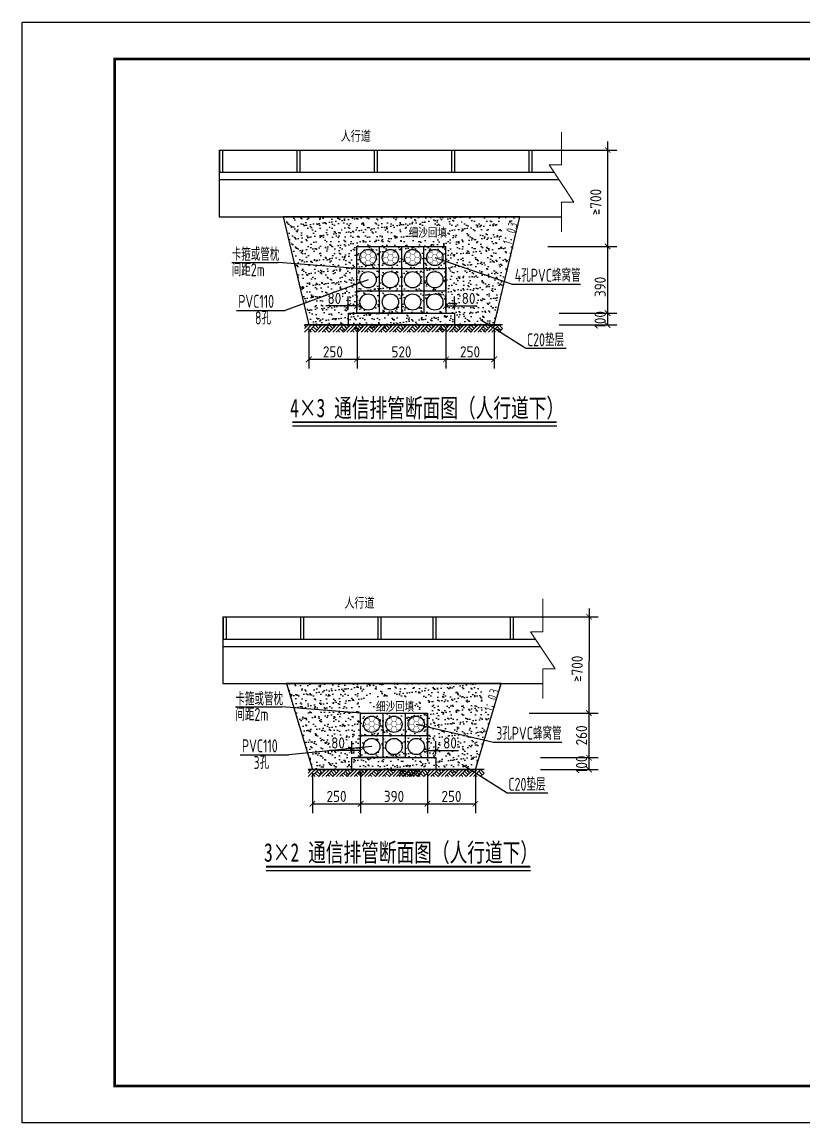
# Model space of a CAD drawing. Header units: millimetres. Extents: x 864899 to 866159, y 2547883 to 2548180.
# Drawn here: x 864898.7 to 865109.6, y 2547883 to 2548180 of the extents above; entities that cross this region are included whole.
import ezdxf
from ezdxf.enums import TextEntityAlignment as Align

# ---------------------------------------------------------------- set-up
doc = ezdxf.new("R2010")
doc.units = ezdxf.units.MM
doc.header["$LTSCALE"] = 1000
doc.layers.get('0').update_dxf_attribs({"linetype": 'CONTINUOUS'})
doc.layers.get('Defpoints').update_dxf_attribs({"linetype": 'CONTINUOUS'})
for name, color, linetype in [('0-TK', 7, 'CONTINUOUS'), ('dll-结构外框', 6, 'CONTINUOUS'), ('LAYER1', 1, 'CONTINUOUS'), ('SIG_TEXT', 7, 'CONTINUOUS'), ('TK', 4, 'CONTINUOUS'), ('拟建联信管道', 2, 'CONTINUOUS'), ('文字说明', 3, 'CONTINUOUS'), ('标注', 1, 'CONTINUOUS'), ('电照', 1, 'CONTINUOUS'), ('电照标注', 4, 'CONTINUOUS')]:
    doc.layers.add(name, color=color, linetype=linetype)
doc.styles.add('hz', font='tssdeng.shx', dxfattribs={"width": 0.9, "bigfont": 'hztxt.shx'})
doc.styles.add('HZTXT', font='仿宋_GB2312_0.ttf', dxfattribs={"width": 0.9, "height": 3})
doc.styles.get("Standard").update_dxf_attribs({"font": 'tssdeng.shx', "width": 0.9, "bigfont": 'hztxt.shx'})
doc.dimstyles.new('Copy(3) of ISO-25', dxfattribs={"dimscale": 8, "dimtxt": 6, "dimasz": 2.5, "dimexe": 1, "dimexo": 30, "dimtad": 1, "dimtxsty": 'Standard', "dimblk": 'ARCHTICK', "dimcen": 2.5, "dimadec": 0, "dimazin": 0, "dimtfac": 1, "dimtmove": 0, "dimatfit": 3, "dimldrblk": 'ARCHTICK', "dimfxl": 1, "dimarcsym": 0})
pattern_1 = [(37.5, (-1185.3434, 667.8638), (-0.0800015648, 2.4470661866), [0, -1.9304, 0, -2.159, 0, -2.06375]), (7.5, (-1185.3434, 667.8638), (2.2476164157, 3.584125503), [0, -1.0414, 0, -1.7399, 0, -0.66675]), (327.5, (-1186.9055, 667.8638), (3.9549618512, 0.0071859234), [0, -0.635, 0, -2.286, 0, -2.9845]), (317.5, (-1186.9055, 667.8638), (3.8177822624, 1.1146466163), [0, -0.3175, 0, -1.4986, 0, -1.7145])]
pattern_2 = [(37.5, (-500.657, 523.0527), (-0.0800015648, 2.4470661866), [0, -1.9304, 0, -2.159, 0, -2.06375]), (7.5, (-500.657, 523.0527), (2.2476164157, 3.584125503), [0, -1.0414, 0, -1.7399, 0, -0.66675]), (327.5, (-502.219, 523.0527), (3.9549618512, 0.0071859234), [0, -0.635, 0, -2.286, 0, -2.9845]), (317.5, (-502.219, 523.0527), (3.8177822624, 1.1146466163), [0, -0.3175, 0, -1.4986, 0, -1.7145])]

# ---------------------------------------------------------------- blocks, each defined once
blk = doc.blocks.new('_ArchTick')
at = {"color": 0, "linetype": 'ByBlock', "const_width": 0.15}
blk.add_lwpolyline([(-0.5, -0.5), (0.5, 0.5)], dxfattribs=at)
blk = doc.blocks.new('*D34')
at = {"color": 3, "lineweight": -2, "transparency": 16777216}
for p, q in [((865013.05, 2548097.23), (865013.05, 2548086.47)), ((865026.04, 2548097.23), (865026.04, 2548086.47))]:
    blk.add_line(p, q, dxfattribs=at)
at = {"color": 0, "lineweight": -2, "transparency": 16777216}
blk.add_line((865013.05, 2548088.97), (865026.04, 2548088.97), dxfattribs=at)
at = {"layer": 'Defpoints', "color": 0, "transparency": 16777216}
for p in [(865013.05, 2548098.23), (865026.04, 2548098.23), (865026.04, 2548088.97)]:
    blk.add_point(p, dxfattribs=at)
at = {"color": 0, "lineweight": -2, "transparency": 16777216, "xscale": 1.5, "yscale": 1.5, "zscale": 1.5, "rotation": 180}
blk.add_blockref('_ArchTick', (865013.05, 2548088.97), dxfattribs=at)
at = {"color": 0, "lineweight": -2, "transparency": 16777216, "xscale": 1.5, "yscale": 1.5, "zscale": 1.5}
blk.add_blockref('_ArchTick', (865026.04, 2548088.97), dxfattribs=at)
at = {"color": 3, "transparency": 16777216, "insert": (865019.54, 2548090.97), "char_height": 3, "attachment_point": 5}
blk.add_mtext('250', dxfattribs=at)
blk = doc.blocks.new('*D35')
at = {"color": 3, "lineweight": -2, "transparency": 16777216}
for p, q in [((864989.04, 2548097.23), (864989.04, 2548086.47)), ((865013.05, 2548097.23), (865013.05, 2548086.47))]:
    blk.add_line(p, q, dxfattribs=at)
at = {"color": 0, "lineweight": -2, "transparency": 16777216}
blk.add_line((864989.04, 2548088.97), (865013.05, 2548088.97), dxfattribs=at)
at = {"layer": 'Defpoints', "color": 0, "transparency": 16777216}
for p in [(864989.04, 2548098.23), (865013.05, 2548098.23), (865013.05, 2548088.97)]:
    blk.add_point(p, dxfattribs=at)
at = {"color": 0, "lineweight": -2, "transparency": 16777216, "xscale": 1.5, "yscale": 1.5, "zscale": 1.5, "rotation": 180}
blk.add_blockref('_ArchTick', (864989.04, 2548088.97), dxfattribs=at)
at = {"color": 0, "lineweight": -2, "transparency": 16777216, "xscale": 1.5, "yscale": 1.5, "zscale": 1.5}
blk.add_blockref('_ArchTick', (865013.05, 2548088.97), dxfattribs=at)
at = {"color": 3, "transparency": 16777216, "insert": (865001.04, 2548090.97), "char_height": 3, "attachment_point": 5}
blk.add_mtext('520', dxfattribs=at)
blk = doc.blocks.new('*D36')
at = {"color": 3, "lineweight": -2, "transparency": 16777216}
for p, q in [((864976.04, 2548097.23), (864976.04, 2548086.47)), ((864989.04, 2548097.23), (864989.04, 2548086.47))]:
    blk.add_line(p, q, dxfattribs=at)
at = {"color": 0, "lineweight": -2, "transparency": 16777216}
blk.add_line((864976.04, 2548088.97), (864989.04, 2548088.97), dxfattribs=at)
at = {"layer": 'Defpoints', "color": 0, "transparency": 16777216}
for p in [(864976.04, 2548098.23), (864989.04, 2548098.23), (864989.04, 2548088.97)]:
    blk.add_point(p, dxfattribs=at)
at = {"color": 0, "lineweight": -2, "transparency": 16777216, "xscale": 1.5, "yscale": 1.5, "zscale": 1.5, "rotation": 180}
blk.add_blockref('_ArchTick', (864976.04, 2548088.97), dxfattribs=at)
at = {"color": 0, "lineweight": -2, "transparency": 16777216, "xscale": 1.5, "yscale": 1.5, "zscale": 1.5}
blk.add_blockref('_ArchTick', (864989.04, 2548088.97), dxfattribs=at)
at = {"color": 3, "transparency": 16777216, "insert": (864982.54, 2548090.97), "char_height": 3, "attachment_point": 5}
blk.add_mtext('250', dxfattribs=at)
blk = doc.blocks.new('*D37')
at = {"color": 3, "lineweight": -2, "transparency": 16777216}
for p, q in [((865043.58, 2548119.43), (865059.14, 2548119.43)), ((865043.59, 2548101.43), (865059.14, 2548101.43))]:
    blk.add_line(p, q, dxfattribs=at)
at = {"color": 0, "lineweight": -2, "transparency": 16777216}
blk.add_line((865056.64, 2548119.43), (865056.64, 2548101.43), dxfattribs=at)
at = {"layer": 'Defpoints', "color": 0, "transparency": 16777216}
for p in [(865042.58, 2548119.43), (865042.59, 2548101.43), (865056.64, 2548101.43)]:
    blk.add_point(p, dxfattribs=at)
at = {"color": 0, "lineweight": -2, "transparency": 16777216, "xscale": 1.5, "yscale": 1.5, "zscale": 1.5}
for p, rotation in [((865056.64, 2548119.43), 90), ((865056.64, 2548101.43), 270)]:
    blk.add_blockref('_ArchTick', p, dxfattribs=dict(at, rotation=rotation))
at = {"color": 3, "transparency": 16777216, "insert": (865054.64, 2548108.5), "char_height": 3, "attachment_point": 5, "rotation": 90}
blk.add_mtext('390', dxfattribs=at)
blk = doc.blocks.new('A$C36223B87')
for p, q in [((0, 0), (477, 477)), ((0, 239), (239, 477)), ((119, 358), (0, 477)), ((239, 0), (716, 477)), ((477, 0), (358, 119)), ((716, 0), (477, 239)), ((835, 119), (597, 358)), ((716, 0), (1193, 477)), ((955, 239), (716, 477)), ((1074, 358), (955, 477)), ((955, 0), (1432, 477)), ((1193, 0), (1671, 477)), ((1432, 0), (1313, 119)), ((1671, 0), (1432, 239)), ((1790, 119), (1551, 358)), ((1909, 239), (1671, 477)), ((1671, 0), (1909, 239))]:
    blk.add_line(p, q)
at = {"layer": 'LAYER1'}
blk.add_lwpolyline([(1909, 477), (0, 477)], dxfattribs=at)
blk = doc.blocks.new('A$C0B585520')
at = {"layer": '拟建联信管道'}
blk.add_line((22.1, 12.3, -780745.7), (22.1, 12.3, -780745.7), dxfattribs=at)
at = {"layer": '拟建联信管道', "const_width": 1.5, "elevation": -780745.7}
for points in [[(6.9, 54.9), (0.6, 44.1)], [(6.9, 33.2), (0.6, 44.1)], [(6.9, 54.9), (19.4, 54.9)], [(6.9, 54.9), (19.4, 54.9)], [(25.7, 65.8), (19.4, 54.9)], [(25.7, 44.1), (19.4, 54.9)], [(25.7, 44.1), (19.4, 54.9)], [(25.7, 44.1), (19.4, 54.9)], [(25.7, 44.1), (19.4, 33.3)], [(25.7, 65.8), (38.2, 65.8)], [(25.7, 44.1), (38.2, 44.1)], [(44.4, 55), (38.2, 65.8)], [(44.4, 55), (38.2, 44.1)], [(44.4, 55), (38.2, 44.1)], [(44.4, 55), (38.2, 44.1)], [(44.5, 33.3), (38.2, 44.1)], [(44.4, 55), (57, 55)], [(63.2, 44.2), (57, 55)], [(63.2, 44.2), (57, 55)], [(63.2, 44.2), (57, 33.3)], [(58.2, 56), (58.2, 56)], [(6.9, 33.2), (0.7, 22.4)], [(6.9, 11.6), (0.7, 22.4)], [(6.9, 33.2), (19.4, 33.3)], [(6.9, 11.6), (19.5, 11.6)], [(25.7, 22.4), (19.4, 33.3)], [(25.7, 22.4), (19.5, 11.6)], [(25.7, 22.4), (19.5, 11.6)], [(25.7, 0.7), (19.5, 11.6)], [(25.7, 22.4), (38.2, 22.4)], [(25.7, 0.7), (38.3, 0.8)], [(44.5, 33.3), (38.2, 22.4)], [(44.5, 11.6), (38.2, 22.4)], [(44.5, 11.6), (38.2, 22.4)], [(44.5, 11.6), (38.2, 22.4)], [(44.5, 11.6), (38.3, 0.8)], [(44.5, 33.3), (57, 33.3)], [(44.5, 11.6), (57, 11.6)], [(63.3, 22.5), (57, 33.3)], [(63.3, 22.5), (57, 33.3)], [(63.3, 22.5), (57, 11.6)]]:
    blk.add_lwpolyline(points, dxfattribs=at)
blk = doc.blocks.new('*D70')
at = {"color": 3, "lineweight": -2, "transparency": 16777216}
for p, q in [((865008.03, 2547977.31), (865008.03, 2547966.56)), ((865021.02, 2547977.31), (865021.02, 2547966.56))]:
    blk.add_line(p, q, dxfattribs=at)
at = {"color": 0, "lineweight": -2, "transparency": 16777216}
blk.add_line((865008.03, 2547969.06), (865021.02, 2547969.06), dxfattribs=at)
at = {"layer": 'Defpoints', "color": 0, "transparency": 16777216}
for p in [(865008.03, 2547978.31), (865021.02, 2547978.31), (865021.02, 2547969.06)]:
    blk.add_point(p, dxfattribs=at)
at = {"color": 0, "lineweight": -2, "transparency": 16777216, "xscale": 1.5, "yscale": 1.5, "zscale": 1.5, "rotation": 180}
blk.add_blockref('_ArchTick', (865008.03, 2547969.06), dxfattribs=at)
at = {"color": 0, "lineweight": -2, "transparency": 16777216, "xscale": 1.5, "yscale": 1.5, "zscale": 1.5}
blk.add_blockref('_ArchTick', (865021.02, 2547969.06), dxfattribs=at)
at = {"color": 3, "transparency": 16777216, "insert": (865014.52, 2547971.06), "char_height": 3, "attachment_point": 5}
blk.add_mtext('250', dxfattribs=at)
blk = doc.blocks.new('*D71')
at = {"color": 3, "lineweight": -2, "transparency": 16777216}
for p, q in [((864990.02, 2547977.31), (864990.02, 2547966.56)), ((865008.03, 2547977.31), (865008.03, 2547966.56))]:
    blk.add_line(p, q, dxfattribs=at)
at = {"color": 0, "lineweight": -2, "transparency": 16777216}
blk.add_line((864990.02, 2547969.06), (865008.03, 2547969.06), dxfattribs=at)
at = {"layer": 'Defpoints', "color": 0, "transparency": 16777216}
for p in [(864990.02, 2547978.31), (865008.03, 2547978.31), (865008.03, 2547969.06)]:
    blk.add_point(p, dxfattribs=at)
at = {"color": 0, "lineweight": -2, "transparency": 16777216, "xscale": 1.5, "yscale": 1.5, "zscale": 1.5, "rotation": 180}
blk.add_blockref('_ArchTick', (864990.02, 2547969.06), dxfattribs=at)
at = {"color": 0, "lineweight": -2, "transparency": 16777216, "xscale": 1.5, "yscale": 1.5, "zscale": 1.5}
blk.add_blockref('_ArchTick', (865008.03, 2547969.06), dxfattribs=at)
at = {"color": 3, "transparency": 16777216, "insert": (864999.02, 2547971.06), "char_height": 3, "attachment_point": 5}
blk.add_mtext('390', dxfattribs=at)
blk = doc.blocks.new('*D72')
at = {"color": 3, "lineweight": -2, "transparency": 16777216}
for p, q in [((864977.02, 2547977.31), (864977.02, 2547966.56)), ((864990.02, 2547977.31), (864990.02, 2547966.56))]:
    blk.add_line(p, q, dxfattribs=at)
at = {"color": 0, "lineweight": -2, "transparency": 16777216}
blk.add_line((864977.02, 2547969.06), (864990.02, 2547969.06), dxfattribs=at)
at = {"layer": 'Defpoints', "color": 0, "transparency": 16777216}
for p in [(864977.02, 2547978.31), (864990.02, 2547978.31), (864990.02, 2547969.06)]:
    blk.add_point(p, dxfattribs=at)
at = {"color": 0, "lineweight": -2, "transparency": 16777216, "xscale": 1.5, "yscale": 1.5, "zscale": 1.5, "rotation": 180}
blk.add_blockref('_ArchTick', (864977.02, 2547969.06), dxfattribs=at)
at = {"color": 0, "lineweight": -2, "transparency": 16777216, "xscale": 1.5, "yscale": 1.5, "zscale": 1.5}
blk.add_blockref('_ArchTick', (864990.02, 2547969.06), dxfattribs=at)
at = {"color": 3, "transparency": 16777216, "insert": (864983.52, 2547971.06), "char_height": 3, "attachment_point": 5}
blk.add_mtext('250', dxfattribs=at)
blk = doc.blocks.new('*D73')
at = {"color": 3, "lineweight": -2, "transparency": 16777216}
for p, q in [((865038.56, 2547993.52), (865054.12, 2547993.52)), ((865038.57, 2547981.51), (865054.12, 2547981.51))]:
    blk.add_line(p, q, dxfattribs=at)
at = {"color": 0, "lineweight": -2, "transparency": 16777216}
blk.add_line((865051.62, 2547993.52), (865051.62, 2547981.51), dxfattribs=at)
at = {"layer": 'Defpoints', "color": 0, "transparency": 16777216}
for p in [(865037.56, 2547993.52), (865037.57, 2547981.51), (865051.62, 2547981.51)]:
    blk.add_point(p, dxfattribs=at)
at = {"color": 0, "lineweight": -2, "transparency": 16777216, "xscale": 1.5, "yscale": 1.5, "zscale": 1.5}
for p, rotation in [((865051.62, 2547993.52), 90), ((865051.62, 2547981.51), 270)]:
    blk.add_blockref('_ArchTick', p, dxfattribs=dict(at, rotation=rotation))
at = {"color": 3, "transparency": 16777216, "insert": (865049.62, 2547987.52), "char_height": 3, "attachment_point": 5, "rotation": 90}
blk.add_mtext('260', dxfattribs=at)
blk = doc.blocks.new('*D79')
at = {"color": 3, "lineweight": -2, "transparency": 16777216}
for p, q in [((864986.7, 2548102.43), (864986.7, 2548105.89)), ((864989.04, 2548102.43), (864989.04, 2548105.89))]:
    blk.add_line(p, q, dxfattribs=at)
at = {"color": 0, "lineweight": -2, "transparency": 16777216}
for p, q in [((864986.7, 2548103.39), (864980.67, 2548103.39)), ((864989.04, 2548103.39), (864986.7, 2548103.39))]:
    blk.add_line(p, q, dxfattribs=at)
at = {"layer": 'Defpoints', "color": 0, "transparency": 16777216}
for p in [(864986.7, 2548103.39), (864986.7, 2548101.43), (864989.04, 2548101.43)]:
    blk.add_point(p, dxfattribs=at)
at = {"color": 0, "lineweight": -2, "transparency": 16777216, "xscale": 1.5, "yscale": 1.5, "zscale": 1.5, "rotation": 180}
blk.add_blockref('_ArchTick', (864986.7, 2548103.39), dxfattribs=at)
at = {"color": 0, "lineweight": -2, "transparency": 16777216, "xscale": 1.5, "yscale": 1.5, "zscale": 1.5}
blk.add_blockref('_ArchTick', (864989.04, 2548103.39), dxfattribs=at)
at = {"color": 3, "transparency": 16777216, "insert": (864982.94, 2548105.39), "char_height": 3, "attachment_point": 5}
blk.add_mtext('80', dxfattribs=at)
blk = doc.blocks.new('*D80')
at = {"color": 3, "lineweight": -2, "transparency": 16777216}
for p, q in [((865013.04, 2548102.43), (865013.04, 2548105.89)), ((865015.37, 2548102.43), (865015.37, 2548105.89))]:
    blk.add_line(p, q, dxfattribs=at)
at = {"color": 0, "lineweight": -2, "transparency": 16777216}
for p, q in [((865013.04, 2548103.39), (865015.37, 2548103.39)), ((865015.37, 2548103.39), (865021.4, 2548103.39))]:
    blk.add_line(p, q, dxfattribs=at)
at = {"layer": 'Defpoints', "color": 0, "transparency": 16777216}
for p in [(865015.37, 2548103.39), (865013.04, 2548101.43), (865015.37, 2548101.43)]:
    blk.add_point(p, dxfattribs=at)
at = {"color": 0, "lineweight": -2, "transparency": 16777216, "xscale": 1.5, "yscale": 1.5, "zscale": 1.5, "rotation": 180}
blk.add_blockref('_ArchTick', (865013.04, 2548103.39), dxfattribs=at)
at = {"color": 0, "lineweight": -2, "transparency": 16777216, "xscale": 1.5, "yscale": 1.5, "zscale": 1.5}
blk.add_blockref('_ArchTick', (865015.37, 2548103.39), dxfattribs=at)
at = {"color": 3, "transparency": 16777216, "insert": (865019.14, 2548105.39), "char_height": 3, "attachment_point": 5}
blk.add_mtext('80', dxfattribs=at)
blk = doc.blocks.new('*D83')
at = {"color": 3, "lineweight": -2, "transparency": 16777216}
for p, q in [((864987.68, 2547982.51), (864987.68, 2547985.97)), ((864990.02, 2547982.51), (864990.02, 2547985.97))]:
    blk.add_line(p, q, dxfattribs=at)
at = {"color": 0, "lineweight": -2, "transparency": 16777216}
for p, q in [((864987.68, 2547983.47), (864981.65, 2547983.47)), ((864990.02, 2547983.47), (864987.68, 2547983.47))]:
    blk.add_line(p, q, dxfattribs=at)
at = {"layer": 'Defpoints', "color": 0, "transparency": 16777216}
for p in [(864987.68, 2547983.47), (864987.68, 2547981.51), (864990.02, 2547981.51)]:
    blk.add_point(p, dxfattribs=at)
at = {"color": 0, "lineweight": -2, "transparency": 16777216, "xscale": 1.5, "yscale": 1.5, "zscale": 1.5, "rotation": 180}
blk.add_blockref('_ArchTick', (864987.68, 2547983.47), dxfattribs=at)
at = {"color": 0, "lineweight": -2, "transparency": 16777216, "xscale": 1.5, "yscale": 1.5, "zscale": 1.5}
blk.add_blockref('_ArchTick', (864990.02, 2547983.47), dxfattribs=at)
at = {"color": 3, "transparency": 16777216, "insert": (864983.92, 2547985.47), "char_height": 3, "attachment_point": 5}
blk.add_mtext('80', dxfattribs=at)
blk = doc.blocks.new('*D84')
at = {"color": 3, "lineweight": -2, "transparency": 16777216}
for p, q in [((865008.02, 2547982.51), (865008.02, 2547985.97)), ((865010.35, 2547982.51), (865010.35, 2547985.97))]:
    blk.add_line(p, q, dxfattribs=at)
at = {"color": 0, "lineweight": -2, "transparency": 16777216}
for p, q in [((865008.02, 2547983.47), (865010.35, 2547983.47)), ((865010.35, 2547983.47), (865016.38, 2547983.47))]:
    blk.add_line(p, q, dxfattribs=at)
at = {"layer": 'Defpoints', "color": 0, "transparency": 16777216}
for p in [(865008.02, 2547981.51), (865010.35, 2547983.47), (865010.35, 2547981.51)]:
    blk.add_point(p, dxfattribs=at)
at = {"color": 0, "lineweight": -2, "transparency": 16777216, "xscale": 1.5, "yscale": 1.5, "zscale": 1.5, "rotation": 180}
blk.add_blockref('_ArchTick', (865008.02, 2547983.47), dxfattribs=at)
at = {"color": 0, "lineweight": -2, "transparency": 16777216, "xscale": 1.5, "yscale": 1.5, "zscale": 1.5}
blk.add_blockref('_ArchTick', (865010.35, 2547983.47), dxfattribs=at)
at = {"color": 3, "transparency": 16777216, "insert": (865014.12, 2547985.47), "char_height": 3, "attachment_point": 5}
blk.add_mtext('80', dxfattribs=at)

msp = doc.modelspace()

# ---------------------------------------------------------------- hatches: boundary and pattern name
at = {"layer": 'TK'}
h = msp.add_hatch(dxfattribs=at)
h.set_pattern_fill('碎沙', color=0)
h.set_pattern_definition(pattern_1)
h.paths.add_polyline_path([(864982.50501, 2548097.27544), (864981.55041, 2548096.32085), (864980.59582, 2548097.27544), (864981.55041, 2548098.23004), (864979.64123, 2548098.23004), (864977.73204, 2548096.32085), (864976.77744, 2548097.27544), (864977.73204, 2548098.23004), (864976.03622, 2548098.23004), (864975.82285, 2548098.23004), (864975.34555, 2548097.75274), (864974.86825, 2548098.23004), (864976.03622, 2548098.23004), (864969.07622, 2548127.43004), (865032.99622, 2548127.43004), (865026.03622, 2548098.23004), (865027.37093, 2548098.23004), (865028.32553, 2548097.27544), (865027.37093, 2548096.32085), (865026.41634, 2548097.27544), (865026.73822, 2548097.59732), (865025.45166, 2548098.21996), (865023.55256, 2548096.32085), (865022.59796, 2548097.27544), (865023.55256, 2548098.23004), (865021.64337, 2548098.23004), (865020.68877, 2548097.27544), (865019.73418, 2548096.32085), (865018.77959, 2548097.27544), (865019.73418, 2548098.23004), (865017.82499, 2548098.23004), (865015.9158, 2548096.32085), (865014.96121, 2548097.27544), (865015.9158, 2548098.23004), (865014.00661, 2548098.23004), (865013.05202, 2548097.27544), (865012.09743, 2548096.32085), (865011.14283, 2548097.27544), (865012.09743, 2548098.23004), (865010.18824, 2548098.23004), (865008.27905, 2548096.32085), (865007.32446, 2548097.27544), (865008.27905, 2548098.23004), (865006.36986, 2548098.23004), (865005.41527, 2548097.27544), (865004.46067, 2548096.32085), (865003.50608, 2548097.27544), (865004.46067, 2548098.23004), (865002.55149, 2548098.23004), (865000.6423, 2548096.32085), (864999.6877, 2548097.27544), (865000.6423, 2548098.23004), (864998.73311, 2548098.23004), (864997.77851, 2548097.27544), (864996.82392, 2548096.32085), (864995.86933, 2548097.27544), (864996.82392, 2548098.23004), (864994.91473, 2548098.23004), (864993.00554, 2548096.32085), (864992.05095, 2548097.27544), (864993.00554, 2548098.23004), (864991.09636, 2548098.23004), (864990.14176, 2548097.27544), (864989.18717, 2548096.32085), (864988.23257, 2548097.27544), (864989.18717, 2548098.23004), (864987.27798, 2548098.23004), (864985.36879, 2548096.32085), (864984.4142, 2548097.27544), (864985.36879, 2548098.23004), (864983.4596, 2548098.23004)])
h.paths.add_polyline_path([(865007.03622, 2548101.43004), (864995.03622, 2548101.43004), (864989.03622, 2548101.43004), (864989.03622, 2548119.43004), (865013.03622, 2548119.43004), (865013.03622, 2548113.43004), (865013.03622, 2548107.43004), (865007.03622, 2548107.43004)], flags=16)
h.paths.add_polyline_path([(864995.03622, 2548107.43004), (864995.03622, 2548113.43004), (865013.03622, 2548113.43004), (865013.03622, 2548107.43004)], flags=0)
h.paths.add_polyline_path([(865007.83622, 2548104.43004, -1), (865012.23622, 2548104.43004, -1)], flags=16)
h.paths.add_polyline_path([(865001.83622, 2548104.43004, -1), (865006.23622, 2548104.43004, -1)], flags=0)
h.paths.add_polyline_path([(864995.83622, 2548104.43004, -1), (865000.23622, 2548104.43004, -1)], flags=0)
h.paths.add_polyline_path([(865007.83622, 2548110.43004, -1), (865012.23622, 2548110.43004, -1)], flags=0)
h.paths.add_polyline_path([(865001.83622, 2548110.43004, -1), (865006.23622, 2548110.43004, -1)], flags=0)
h.paths.add_polyline_path([(864995.83622, 2548110.43004, -1), (865000.23622, 2548110.43004, -1)], flags=0)
h.paths.add_polyline_path([(864989.83622, 2548104.43004, -1), (864994.23622, 2548104.43004, -1)], flags=0)
h.paths.add_polyline_path([(865007.83622, 2548116.43004, -1), (865012.23622, 2548116.43004, -1)], flags=0)
h.paths.add_polyline_path([(865001.83622, 2548116.43004, -1), (865006.23622, 2548116.43004, -1)], flags=0)
h.paths.add_polyline_path([(864989.83622, 2548110.43004, -1), (864994.23622, 2548110.43004, -1)], flags=0)
h.paths.add_polyline_path([(864995.83622, 2548116.43004, -1), (865000.23622, 2548116.43004, -1)], flags=0)
h.paths.add_polyline_path([(864989.83622, 2548116.43004, -1), (864994.23622, 2548116.43004, -1)], flags=0)
h.paths.add_polyline_path([(865003.56172, 2548121.38689), (865013.36684, 2548121.38689), (865013.36684, 2548125.07783), (865003.56172, 2548125.07783)], flags=24)
h.paths.add_polyline_path([(865031.14243, 2548119.28739), (865033.12347, 2548125.89087), (865029.94607, 2548126.84409), (865027.96503, 2548120.24062)], flags=9)
h = msp.add_hatch(dxfattribs=at)
h.set_pattern_fill('碎沙', color=0)
h.set_pattern_definition(pattern_1)
h.paths.add_polyline_path([(864995.03622, 2548119.43004), (864989.03622, 2548119.43004), (864989.03622, 2548113.43004), (864995.03622, 2548113.43004)])
h.paths.add_polyline_path([(864989.83622, 2548116.43004, -0.086581119), (864989.9662, 2548117.17503), (864989.95924, 2548117.18705), (864989.99305, 2548117.24578, -0.071337616), (864990.30464, 2548117.7871), (864990.37408, 2548117.90773), (864990.40641, 2548117.90777, -0.159428445), (864991.59504, 2548118.58535), (864991.62045, 2548118.62949), (864992.452, 2548118.63058), (864992.4783, 2548118.58516, -0.158653938), (864993.66218, 2548117.91202), (864993.70025, 2548117.91207), (864993.78705, 2548117.76218, -0.062838687), (864994.06308, 2548117.28552), (864994.11696, 2548117.19247), (864994.10651, 2548117.1743, -0.086492954), (864994.23622, 2548116.43004, -1)], flags=16)
h.paths.add_polyline_path([(864993.70401, 2548115.03151), (864992.87247, 2548115.03043), (864992.45763, 2548114.30975), (864991.62609, 2548114.30866), (864991.20938, 2548115.02826), (864990.37783, 2548115.02717), (864989.96112, 2548115.74677), (864990.37595, 2548116.46745), (864991.2075, 2548116.46854), (864991.62233, 2548117.18922), (864992.45388, 2548117.1903), (864992.87059, 2548116.47071), (864993.70213, 2548116.47179), (864994.11884, 2548115.7522)], flags=0)
h.paths.add_polyline_path([(864995.03622, 2548113.43004), (864989.03622, 2548113.43004), (864989.03622, 2548109.31924), (864989.97311, 2548109.66613, -0.088886761), (864989.83622, 2548110.43004, -1), (864994.23622, 2548110.43004, -0.836738283), (864989.97311, 2548109.66613), (864989.03622, 2548109.31924), (864989.03622, 2548107.43004), (864995.03622, 2548107.43004)])
h.paths.add_polyline_path([(864995.03622, 2548107.43004), (864989.03622, 2548107.43004), (864989.03622, 2548101.43004), (864995.03622, 2548101.43004)])
h.paths.add_polyline_path([(864994.23622, 2548104.43004, -1), (864989.83622, 2548104.43004, -1)], flags=16)
h.paths.add_polyline_path([(865001.03622, 2548107.43004), (864995.03622, 2548107.43004), (864995.03622, 2548101.43004), (865001.03622, 2548101.43004)])
h.paths.add_polyline_path([(865000.23622, 2548104.43004, -1), (864995.83622, 2548104.43004, -1)], flags=16)
h.paths.add_polyline_path([(865001.03622, 2548113.43004), (864995.03622, 2548113.43004), (864995.03622, 2548107.43004), (865001.03622, 2548107.43004)])
h.paths.add_polyline_path([(864995.83622, 2548110.43004, -1), (865000.23622, 2548110.43004, -1)], flags=16)
h.paths.add_polyline_path([(865001.03622, 2548119.43004), (864995.03622, 2548119.43004), (864995.03622, 2548113.43004), (865001.03622, 2548113.43004)])
h.paths.add_polyline_path([(864995.83622, 2548116.43004, -0.086581119), (864995.9662, 2548117.17503), (864995.95924, 2548117.18705), (864995.99305, 2548117.24578, -0.071337616), (864996.30464, 2548117.7871), (864996.37408, 2548117.90773), (864996.40641, 2548117.90777, -0.159428444), (864997.59504, 2548118.58535), (864997.62045, 2548118.62949), (864998.452, 2548118.63058), (864998.4783, 2548118.58516, -0.158653938), (864999.66218, 2548117.91202), (864999.70025, 2548117.91207), (864999.78705, 2548117.76218, -0.062838686), (865000.06308, 2548117.28552), (865000.11696, 2548117.19247), (865000.10651, 2548117.1743, -0.086492954), (865000.23622, 2548116.43004, -1)], flags=16)
h.paths.add_polyline_path([(864996.37783, 2548115.02717), (864995.96112, 2548115.74677), (864996.37595, 2548116.46745), (864997.2075, 2548116.46854), (864997.62233, 2548117.18922), (864998.45388, 2548117.1903), (864998.87059, 2548116.47071), (864999.70213, 2548116.47179), (865000.11884, 2548115.7522), (864999.70401, 2548115.03151), (864998.87247, 2548115.03043), (864998.45763, 2548114.30975), (864997.62609, 2548114.30866), (864997.20938, 2548115.02826)], flags=0)
h.paths.add_polyline_path([(865007.03622, 2548119.43004), (865001.03622, 2548119.43004), (865001.03622, 2548113.43004), (865007.03622, 2548113.43004)])
h.paths.add_polyline_path([(865001.83622, 2548116.43004, -0.086581119), (865001.9662, 2548117.17503), (865001.95924, 2548117.18705), (865001.99305, 2548117.24578, -0.071337616), (865002.30464, 2548117.7871), (865002.37408, 2548117.90773), (865002.40641, 2548117.90777, -0.159428445), (865003.59504, 2548118.58535), (865003.62045, 2548118.62949), (865004.452, 2548118.63058), (865004.4783, 2548118.58516, -0.158653938), (865005.66218, 2548117.91202), (865005.70025, 2548117.91207), (865005.78705, 2548117.76218, -0.062838686), (865006.06308, 2548117.28552), (865006.11696, 2548117.19247), (865006.10651, 2548117.1743, -0.086492954), (865006.23622, 2548116.43004, -1)], flags=16)
h.paths.add_polyline_path([(865002.37783, 2548115.02717), (865001.96112, 2548115.74677), (865002.37595, 2548116.46745), (865003.2075, 2548116.46854), (865003.62233, 2548117.18922), (865004.45388, 2548117.1903), (865004.87059, 2548116.47071), (865005.70213, 2548116.47179), (865006.11884, 2548115.7522), (865005.70401, 2548115.03151), (865004.87247, 2548115.03043), (865004.45763, 2548114.30975), (865003.62609, 2548114.30866), (865003.20938, 2548115.02826)], flags=0)
h.paths.add_polyline_path([(865007.03622, 2548113.43004), (865001.03622, 2548113.43004), (865001.03622, 2548107.43004), (865007.03622, 2548107.43004)])
h.paths.add_polyline_path([(865006.23622, 2548110.43004, -1), (865001.83622, 2548110.43004, -1)], flags=16)
h.paths.add_polyline_path([(865013.03622, 2548115.37473), (865012.10897, 2548115.69267, -0.842208209), (865007.83622, 2548116.43004, -0.086581119), (865007.9662, 2548117.17503), (865007.95924, 2548117.18705), (865007.99305, 2548117.24578, -0.071337616), (865008.30464, 2548117.7871), (865008.37408, 2548117.90773), (865008.40641, 2548117.90777, -0.159428445), (865009.59504, 2548118.58535), (865009.62045, 2548118.62949), (865010.452, 2548118.63058), (865010.4783, 2548118.58516, -0.158653938), (865011.66218, 2548117.91202), (865011.70025, 2548117.91207), (865011.78705, 2548117.76218, -0.062838687), (865012.06308, 2548117.28552), (865012.11696, 2548117.19247), (865012.10651, 2548117.1743, -0.086492954), (865012.23622, 2548116.43004, -0.085653614), (865012.10897, 2548115.69267), (865013.03622, 2548115.37473), (865013.03622, 2548119.43004), (865007.03622, 2548119.43004), (865007.03622, 2548113.43004), (865013.03622, 2548113.43004)])
h.paths.add_polyline_path([(865013.03622, 2548113.43004), (865007.03622, 2548113.43004), (865007.03622, 2548107.43004), (865013.03622, 2548107.43004)])
h.paths.add_polyline_path([(865012.23622, 2548110.43004, -1), (865007.83622, 2548110.43004, -1)], flags=16)
h.paths.add_polyline_path([(865013.03622, 2548107.43004), (865007.03622, 2548107.43004), (865007.03622, 2548101.43004), (865013.03622, 2548101.43004)])
h.paths.add_polyline_path([(865012.23622, 2548104.43004, -1), (865007.83622, 2548104.43004, -1)], flags=16)
h.paths.add_polyline_path([(865007.03622, 2548107.43004), (865001.03622, 2548107.43004), (865001.03622, 2548101.43004), (865007.03622, 2548101.43004)])
h.paths.add_polyline_path([(865006.23622, 2548104.43004, -1), (865001.83622, 2548104.43004, -1)], flags=16)
h = msp.add_hatch(dxfattribs=at)
h.set_pattern_fill('碎沙', color=0)
h.set_pattern_definition(pattern_2)
h.paths.add_polyline_path([(864983.48569, 2547977.36), (864982.53109, 2547976.4054), (864981.5765, 2547977.36), (864982.53109, 2547978.31459), (864980.6219, 2547978.31459), (864978.71271, 2547976.4054), (864977.75812, 2547977.36), (864978.71271, 2547978.31459), (864977.0169, 2547978.31459), (864976.80353, 2547978.31459), (864976.32623, 2547977.83729), (864975.84893, 2547978.31459), (864977.0169, 2547978.31459), (864970.0569, 2548001.51459), (865027.9769, 2548001.51459), (865021.0169, 2547978.31459), (865022.35161, 2547978.31459), (865023.3062, 2547977.36), (865022.35161, 2547976.4054), (865021.72641, 2547977.03061), (865020.15333, 2547978.0255), (865018.53323, 2547976.4054), (865017.57864, 2547977.36), (865018.53323, 2547978.31459), (865016.62405, 2547978.31459), (865015.66945, 2547977.36), (865014.71486, 2547976.4054), (865013.76026, 2547977.36), (865014.71486, 2547978.31459), (865012.80567, 2547978.31459), (865010.89648, 2547976.4054), (865009.94189, 2547977.36), (865010.89648, 2547978.31459), (865008.98729, 2547978.31459), (865008.0327, 2547977.36), (865007.0781, 2547976.4054), (865006.25973, 2547977.22378), (865005.44135, 2547976.4054), (865004.82784, 2547977.01892), (865004.35054, 2547976.54162), (865004.00946, 2547976.8827), (865005.44135, 2547978.31459), (865005.16892, 2547978.31459), (865003.25973, 2547976.4054), (865002.44135, 2547977.22378), (865001.62297, 2547976.4054), (865001.00946, 2547977.01892), (865000.53216, 2547976.54162), (865000.19108, 2547976.8827), (865001.62297, 2547978.31459), (865001.35054, 2547978.31459), (865000.87324, 2547977.83729), (865000.39594, 2547978.31459), (864999.71379, 2547978.31459), (864998.75919, 2547977.36), (864997.8046, 2547976.4054), (864996.85, 2547977.36), (864997.8046, 2547978.31459), (864995.89541, 2547978.31459), (864993.98622, 2547976.4054), (864993.03163, 2547977.36), (864993.98622, 2547978.31459), (864992.07703, 2547978.31459), (864991.12244, 2547977.36), (864990.16784, 2547976.4054), (864989.21325, 2547977.36), (864990.16784, 2547978.31459), (864988.25866, 2547978.31459), (864986.34947, 2547976.4054), (864985.39487, 2547977.36), (864986.34947, 2547978.31459), (864984.44028, 2547978.31459)])
h.paths.add_polyline_path([(864996.0169, 2547981.51459), (864990.0169, 2547981.51459), (864990.0169, 2547996.78033), (865008.0169, 2547996.51459), (865008.0169, 2547993.51459), (865008.0169, 2547987.51459), (865002.0169, 2547987.51459), (865002.0169, 2547981.51459)], flags=16)
h.paths.add_polyline_path([(864996.0169, 2547993.51459), (865008.0169, 2547993.51459), (865008.0169, 2547987.51459), (864996.0169, 2547987.51459)], flags=0)
edge = h.paths.add_edge_path(flags=0)
edge.add_arc((864999.0169, 2547984.51459), 2.2, 0, 360)
edge = h.paths.add_edge_path(flags=0)
edge.add_arc((864993.0169, 2547984.51459), 2.2, 0, 360)
edge = h.paths.add_edge_path(flags=16)
edge.add_arc((865005.0169, 2547984.51459), 2.2, 0, 360)
edge = h.paths.add_edge_path(flags=0)
edge.add_arc((864999.0169, 2547990.51459), 2.2, 0, 360)
edge = h.paths.add_edge_path(flags=0)
edge.add_arc((864993.0169, 2547990.51459), 2.2, 0, 360)
edge = h.paths.add_edge_path(flags=0)
edge.add_arc((865005.0169, 2547990.51459), 2.2, 0, 360)
edge = h.paths.add_edge_path(flags=16)
edge.add_arc((864999.0169, 2547996.51459), 2.2, 0, 360)
edge = h.paths.add_edge_path(flags=16)
edge.add_arc((864993.0169, 2547996.51459), 2.2, 0, 360)
edge = h.paths.add_edge_path(flags=16)
edge.add_arc((865005.0169, 2547996.51459), 2.2, 0, 360)
h.paths.add_polyline_path([(864998.21159, 2548001.47144), (865008.01671, 2548001.47144), (865008.01671, 2548001.51459), (864998.21159, 2548001.51459)], flags=16)
h.paths.add_polyline_path([(865026.12311, 2547999.37195), (865026.8488, 2548001.51459), (865023.24806, 2548001.51459), (865022.9457, 2548000.32517)], flags=16)
h = msp.add_hatch(dxfattribs=at)
h.set_pattern_fill('碎沙', color=0)
h.set_pattern_definition(pattern_2)
h.paths.add_polyline_path([(864996.0169, 2547993.51459), (864990.0169, 2547993.51459), (864990.0169, 2547987.51459), (864996.0169, 2547987.51459)])
h.paths.add_polyline_path([(864995.2169, 2547990.51459, -1), (864990.8169, 2547990.51459, -1)], flags=16)
h = msp.add_hatch(dxfattribs=at)
h.set_pattern_fill('碎沙', color=0)
h.set_pattern_definition(pattern_2)
h.paths.add_polyline_path([(865002.0169, 2547993.51459), (864996.0169, 2547993.51459), (864996.0169, 2547987.51459), (865002.0169, 2547987.51459)])
h.paths.add_polyline_path([(865001.2169, 2547990.51459, -1), (864996.8169, 2547990.51459, -1)], flags=16)
h = msp.add_hatch(dxfattribs=at)
h.set_pattern_fill('碎沙', color=0)
h.set_pattern_definition(pattern_2)
h.paths.add_polyline_path([(865008.0169, 2547993.51459), (865002.0169, 2547993.51459), (865002.0169, 2547987.51459), (865008.0169, 2547987.51459)])
h.paths.add_polyline_path([(865007.2169, 2547990.51459, -1), (865002.8169, 2547990.51459, -1)], flags=16)
h = msp.add_hatch(dxfattribs=at)
h.set_pattern_fill('碎沙', color=0)
h.set_pattern_definition(pattern_2)
h.paths.add_polyline_path([(864990.0169, 2547987.51459), (864990.0169, 2547981.51459), (864996.0169, 2547981.51459), (864996.0169, 2547987.51459)])
h.paths.add_polyline_path([(864995.2169, 2547984.51459, -1), (864990.8169, 2547984.51459, -1)], flags=16)
h = msp.add_hatch(dxfattribs=at)
h.set_pattern_fill('碎沙', color=0)
h.set_pattern_definition(pattern_2)
h.paths.add_polyline_path([(865002.0169, 2547987.51459), (864996.0169, 2547987.51459), (864996.0169, 2547981.51459), (865002.0169, 2547981.51459)])
h.paths.add_polyline_path([(865001.2169, 2547984.51459, -1), (864996.8169, 2547984.51459, -1)], flags=16)

# ---------------------------------------------------------------- linework, layer by layer
at = {"color": 0, "lineweight": 0}
for p, q in [((865044.20271, 2548150.22517), (865044.20271, 2548141.3967)), ((865047.53604, 2548131.3967), (865040.86937, 2548141.3967)), ((865040.86937, 2548141.3967), (865044.20271, 2548141.3967)), ((864951.88972, 2548133.43004), (864951.88972, 2548127.66975)), ((865044.20271, 2548131.3967), (865044.20271, 2548123.37661)), ((865044.20271, 2548131.3967), (865047.53604, 2548131.3967)), ((865039.18338, 2548024.30972), (865039.18338, 2548015.48126)), ((865042.51672, 2548005.48126), (865035.85005, 2548015.48126)), ((865035.85005, 2548015.48126), (865039.18338, 2548015.48126)), ((864952.8704, 2548007.51459), (864952.8704, 2548001.7543)), ((865039.18338, 2548005.48126), (865039.18338, 2547997.46116)), ((865039.18338, 2548005.48126), (865042.51672, 2548005.48126))]:
    msp.add_line(p, q, dxfattribs=at)
at = {"color": 3}
for p, q in [((865056.66861, 2548147.69091), (865056.63906, 2548119.43377)), ((865043.39206, 2548145.43004), (865059.16861, 2548145.43004)), ((865040.55285, 2548119.43377), (865059.13906, 2548119.43377)), ((865043.59206, 2548101.43004), (865059.13906, 2548101.43004)), ((865056.63906, 2548101.43004), (865056.63906, 2548098.23004)), ((865043.58239, 2548098.23004), (865059.13906, 2548098.23004)), ((865038.37274, 2548019.51459), (865054.14929, 2548019.51459)), ((865051.64929, 2548021.77546), (865051.61974, 2547993.51832)), ((865035.53352, 2547993.51832), (865054.11974, 2547993.51832)), ((865038.57274, 2547981.51459), (865054.11974, 2547981.51459)), ((865051.61974, 2547981.51459), (865051.61974, 2547978.31459)), ((865038.56307, 2547978.31459), (865054.11974, 2547978.31459))]:
    msp.add_line(p, q, dxfattribs=at)
at = {"linetype": 'Continuous', "const_width": 0.7}
msp.add_lwpolyline([(864923.65946, 2548169.95647), (865308.65946, 2548169.95647), (865308.65946, 2547892.95647), (864923.65946, 2547892.95647)], close=True, dxfattribs=at)
at = {"layer": '0-TK'}
msp.add_lwpolyline([(864898.65946, 2548179.95647), (865318.65946, 2548179.95647), (865318.65946, 2547882.95647), (864898.65946, 2547882.95647)], close=True, dxfattribs=at)
at = {"layer": 'dll-结构外框', "color": 4}
for p, q in [((864951.88972, 2548145.43004), (865044.20271, 2548145.43004)), ((864951.88972, 2548145.43004), (864951.88972, 2548127.43004)), ((864951.93096, 2548145.43004), (864951.93096, 2548139.43004)), ((864952.78709, 2548145.43004), (864952.78709, 2548139.43004)), ((864972.78709, 2548145.43004), (864972.78709, 2548139.43004)), ((864973.64321, 2548145.43004), (864973.64321, 2548139.43004)), ((864993.64321, 2548145.43004), (864993.64321, 2548139.43004)), ((864994.49934, 2548145.43004), (864994.49934, 2548139.43004)), ((865014.49934, 2548145.43004), (865014.49934, 2548139.43004)), ((865015.35546, 2548145.43004), (865015.35546, 2548139.43004)), ((865035.35546, 2548145.43004), (865035.35546, 2548139.43004)), ((865036.21159, 2548145.43004), (865036.21159, 2548139.43004)), ((864951.88972, 2548139.43004), (865042.18048, 2548139.43004)), ((864951.88972, 2548137.43004), (865043.51382, 2548137.43004)), ((864951.88972, 2548127.43004), (865044.20271, 2548127.43004)), ((864952.8704, 2548019.51459), (865039.18338, 2548019.51459)), ((864952.8704, 2548019.51459), (864952.8704, 2548001.51459)), ((864952.91164, 2548019.51459), (864952.91164, 2548013.51459)), ((864953.76776, 2548019.51459), (864953.76776, 2548013.51459)), ((864973.76776, 2548019.51459), (864973.76776, 2548013.51459)), ((864974.62389, 2548019.51459), (864974.62389, 2548013.51459)), ((864994.62389, 2548019.51459), (864994.62389, 2548013.51459)), ((864995.48001, 2548019.51459), (864995.48001, 2548013.51459)), ((865009.48001, 2548019.51459), (865009.48001, 2548013.51459)), ((865010.33614, 2548019.51459), (865010.33614, 2548013.51459)), ((865030.33614, 2548019.51459), (865030.33614, 2548013.51459)), ((865031.19227, 2548019.51459), (865031.19227, 2548013.51459)), ((864952.8704, 2548013.51459), (865037.16116, 2548013.51459)), ((864952.8704, 2548011.51459), (865038.49449, 2548011.51459)), ((864952.8704, 2548001.51459), (865039.18338, 2548001.51459))]:
    msp.add_line(p, q, dxfattribs=at)
at = {"layer": '文字说明', "lineweight": -3, "const_width": 0.5}
for points in [[(864971.60452, 2548071.99578), (865042.91373, 2548071.99578)], [(864964.4952, 2547952.08033), (865035.80441, 2547952.08033)]]:
    msp.add_lwpolyline(points, dxfattribs=at)
at = {"layer": '文字说明', "lineweight": -3}
for points in [[(864971.60452, 2548070.99578), (865042.91373, 2548070.99578)], [(864964.4952, 2547951.08033), (865035.80441, 2547951.08033)]]:
    msp.add_lwpolyline(points, dxfattribs=at)
at = {"layer": '标注', "color": 7, "lineweight": -3}
for p, q in [((865010.02843, 2548116.40608), (865030.88916, 2548109.25308)), ((864992.03622, 2548110.43004), (864969.6982, 2548102.159)), ((865030.88916, 2548109.25308), (865049.33525, 2548109.25308)), ((864956.50111, 2548102.159), (864969.6982, 2548102.159)), ((865022.38449, 2548099.70433), (865034.60172, 2548091.97752)), ((865034.60172, 2548091.97752), (865045.50644, 2548091.97752)), ((865005.01682, 2547990.57812), (865025.86983, 2547985.71478)), ((864993.0169, 2547984.51459), (864970.67888, 2547982.24355)), ((865025.86983, 2547985.71478), (865044.31593, 2547985.71478)), ((864957.48178, 2547982.24355), (864970.67888, 2547982.24355)), ((865017.36517, 2547979.78888), (865029.58239, 2547972.06207)), ((865029.58239, 2547972.06207), (865040.48712, 2547972.06207))]:
    msp.add_line(p, q, dxfattribs=at)
for points in [[(864955.29018, 2548115.11692), (864967.81089, 2548115.11692)], [(864989.03622, 2548113.43004), (864967.81089, 2548115.11692)], [(864956.27085, 2547995.20147), (864968.79157, 2547995.20147)], [(864990.0169, 2547993.51459), (864968.79157, 2547995.20147)]]:
    msp.add_lwpolyline(points, dxfattribs=at)
at = {"layer": '电照', "color": 1, "linetype": 'Continuous'}
for centre in [(864992.03622, 2548116.43004), (864998.03622, 2548116.43004), (865004.03622, 2548116.43004), (865010.03622, 2548116.43004), (864992.03622, 2548110.43004), (864998.03622, 2548110.43004), (865004.03622, 2548110.43004), (865010.03622, 2548110.43004), (864992.03622, 2548104.43004), (864998.03622, 2548104.43004), (865004.03622, 2548104.43004), (865010.03622, 2548104.43004), (864993.0169, 2547990.51459), (864999.0169, 2547990.51459), (865005.0169, 2547990.51459), (864993.0169, 2547984.51459), (864999.0169, 2547984.51459), (865005.0169, 2547984.51459)]:
    msp.add_circle(centre, 2.2, dxfattribs=at)
at = {"layer": '电照标注', "color": 1}
for p, q in [((864995.03622, 2548119.43004), (864995.03622, 2548101.43004)), ((865001.03622, 2548119.43004), (865001.03622, 2548101.43004)), ((865007.03622, 2548113.43004), (865007.03622, 2548101.43004)), ((865007.03622, 2548113.43004), (865007.03622, 2548101.43004)), ((865007.03622, 2548113.43004), (865013.03622, 2548113.43004)), ((865013.03622, 2548113.43004), (865013.03622, 2548101.43004)), ((865007.03622, 2548107.43004), (865013.03622, 2548107.43004)), ((864996.0169, 2547993.51459), (864996.0169, 2547981.51459)), ((865002.0169, 2547993.51459), (865002.0169, 2547981.51459)), ((865002.0169, 2547993.51459), (865008.0169, 2547993.51459)), ((865008.0169, 2547993.51459), (865008.0169, 2547981.51459)), ((865002.0169, 2547987.51459), (865008.0169, 2547987.51459))]:
    msp.add_line(p, q, dxfattribs=at)
at = {"layer": '电照标注', "color": 0}
for points in [[(864969.07622, 2548127.43004), (864976.03622, 2548098.23004), (864987.03622, 2548098.23004), (865009.03622, 2548098.23004), (865026.03622, 2548098.23004), (865032.99622, 2548127.43004), (864969.07622, 2548127.43004)], [(864970.0569, 2548001.51459), (864977.0169, 2547978.31459), (864988.0169, 2547978.31459), (865004.0169, 2547978.31459), (865021.0169, 2547978.31459), (865027.9769, 2548001.51459), (864970.0569, 2548001.51459)]]:
    msp.add_lwpolyline(points, dxfattribs=at)
at = {"layer": '电照标注', "color": 1}
for points in [[(864989.03622, 2548107.43004), (864995.03622, 2548107.43004), (865007.03622, 2548107.43004), (865007.03622, 2548101.43004), (864995.03622, 2548101.43004), (864989.03622, 2548101.43004), (864989.03622, 2548119.43004)], [(864989.03622, 2548119.43004), (865013.03622, 2548119.43004)], [(865007.03622, 2548113.43004), (865007.03622, 2548119.43004)], [(865013.03622, 2548113.43004), (865013.03622, 2548119.43004)], [(864989.03622, 2548113.43004), (865013.03622, 2548113.43004)], [(865013.03622, 2548107.43004), (865013.03622, 2548113.43004)], [(865013.03622, 2548113.43004), (865013.03622, 2548113.43004)], [(864989.03622, 2548107.43004), (865013.03622, 2548107.43004)], [(865013.03622, 2548107.43004), (865013.03622, 2548107.43004)], [(865007.03622, 2548101.43004), (865015.36994, 2548101.43004), (865015.36994, 2548098.23004), (864986.70449, 2548098.23004), (864986.7025, 2548101.43004), (865007.03622, 2548101.43004)], [(864990.0169, 2547987.51459), (864996.0169, 2547987.51459), (865002.0169, 2547987.51459), (865002.0169, 2547981.51459), (864996.0169, 2547981.51459), (864990.0169, 2547981.51459), (864990.0169, 2547993.51459)], [(864990.0169, 2547993.51459), (865008.0169, 2547993.51459)], [(864990.0169, 2547993.51459), (865008.0169, 2547993.51459)], [(865008.0169, 2547987.51459), (865008.0169, 2547993.51459)], [(865008.0169, 2547993.51459), (865008.0169, 2547993.51459)], [(865008.0169, 2547993.51459), (865008.0169, 2547993.51459)], [(864990.0169, 2547987.51459), (865008.0169, 2547987.51459)], [(865008.0169, 2547987.51459), (865008.0169, 2547987.51459)], [(865002.0169, 2547981.51459), (865010.35062, 2547981.51459), (865010.34832, 2547978.31459), (864987.67515, 2547978.31459), (864987.68318, 2547981.51459), (865002.0169, 2547981.51459)]]:
    msp.add_lwpolyline(points, dxfattribs=at)

# ---------------------------------------------------------------- block references
at = {"color": 3, "xscale": 1.5, "yscale": 1.5, "zscale": 1.5}
for p, rotation in [((865056.66861, 2548145.43004), 90), ((865056.63906, 2548119.43377), 270), ((865056.63906, 2548101.43004), 90), ((865056.63906, 2548098.23004), 270), ((865051.64929, 2548019.51459), 90), ((865051.61974, 2547993.51832), 270), ((865051.61974, 2547981.51459), 90), ((865051.61974, 2547978.31459), 270)]:
    msp.add_blockref('_ArchTick', p, dxfattribs=dict(at, rotation=rotation))
at = {"layer": 'SIG_TEXT', "ltscale": 0.9, "xscale": 0.06642775447107852, "yscale": 0.06642775447107852, "zscale": 0.06642775447107852}
for p in [(864989.91619, 2548114.25903, 51863.18072), (864995.91619, 2548114.25903, 51863.18072), (865001.91619, 2548114.25903, 51863.18072), (865007.91619, 2548114.25903, 51863.18072), (864990.90467, 2547988.36754, 51863.18072), (864996.90467, 2547988.36754, 51863.18072), (865002.90467, 2547988.36754, 51863.18072)]:
    msp.add_blockref('A$C0B585520', p, dxfattribs=at)
at = {"layer": '电照', "linetype": 'Continuous', "lineweight": 0, "xscale": 0.003999999957159162, "yscale": 0.003999999957159162, "zscale": 0.003999999957159162}
for p in [(864974.86825, 2548096.32085), (864982.50501, 2548096.32085), (864990.14176, 2548096.32085), (864997.77851, 2548096.32085), (865005.41527, 2548096.32085), (865013.05202, 2548096.32085), (865020.68877, 2548096.32085), (864975.84893, 2547976.4054), (864983.48569, 2547976.4054), (864991.12244, 2547976.4054), (864998.75919, 2547976.4054), (865000.39594, 2547976.4054), (865008.0327, 2547976.4054), (865015.66945, 2547976.4054)]:
    msp.add_blockref('A$C36223B87', p, dxfattribs=at)

# ---------------------------------------------------------------- texts
at = {"color": 3, "char_height": 3, "attachment_point": 5, "rotation": 90}
for s, insert in [('≥700', (865053.46013, 2548131.3967)), ('100', (865054.63906, 2548099.57822)), ('≥700', (865048.4408, 2548005.48126)), ('100', (865049.61974, 2547979.66278))]:
    msp.add_mtext(s, dxfattribs=dict(at, insert=insert))
at = {"layer": '文字说明', "style": 'HZTXT', "width": 0.7}
for s, p in [('4×3 通信排管断面图（人行道下）', (864970.96343, 2548073.35542)), ('3×2 通信排管断面图（人行道下）', (864963.93916, 2547953.43998))]:
    msp.add_text(s, height=5, dxfattribs=at).set_placement(p)
at = {"layer": '标注', "style": 'hz', "width": 0.9}
for p in [(865008.13347, 2548123.23236), (864999.32693, 2547995.38468)]:
    msp.add_text('细沙回填', height=2.5, dxfattribs=at).set_placement(p, align=Align.MIDDLE)
at = {"layer": '电照', "color": 1, "linetype": 'Continuous', "style": 'hz', "width": 0.9}
for p in [(864984.65736, 2548147.62401), (864985.63803, 2548021.70856)]:
    msp.add_text('人行道', height=3, dxfattribs=at).set_placement(p)
at = {"layer": '电照标注', "lineweight": -3, "style": 'hz', "width": 0.7}
for p in [(865030.69437, 2548119.71796), (865025.67505, 2547993.80251)]:
    msp.add_text('1：0.3', height=2.5, rotation=73.3007558, dxfattribs=at).set_placement(p)
for s, p in [('卡箍或管枕', (864955.24441, 2548115.54893)), ('间距2m', (864955.24441, 2548111.34345)), ('4孔PVC蜂窝管', (865031.60663, 2548109.87804)), ('PVC110', (864957.01644, 2548102.85334)), ('8孔', (864961.49788, 2548098.37767)), ('C20垫层', (865034.89216, 2548092.48259)), ('卡箍或管枕', (864956.22508, 2547995.63348)), ('间距2m', (864956.22508, 2547991.428)), ('3孔PVC蜂窝管', (865026.58731, 2547986.33974)), ('PVC110', (864957.99712, 2547982.9379)), ('3孔', (864961.12435, 2547978.46222)), ('C20垫层', (865029.87283, 2547972.56714))]:
    msp.add_text(s, height=3.5, dxfattribs=at).set_placement(p)

# ---------------------------------------------------------------- dimensions: what is measured, and where the dimension line sits
at = {"color": 3}
for base, p1, p2, text, picture, middle in [((865056.63906, 2548101.43004), (865042.58239, 2548119.43377), (865042.59206, 2548101.43004), '390', '*D37', (865056.63906, 2548108.49936)), ((865051.61974, 2547981.51459), (865037.56307, 2547993.51832), (865037.57274, 2547981.51459), '260', '*D73', (865051.61974, 2547987.51646))]:
    dim = msp.add_linear_dim(base=base, p1=p1, p2=p2, angle=90, text=text, dimstyle='Copy(3) of ISO-25', override={"dimscale": 0.5, "dimasz": 3, "dimexe": 5, "dimexo": 2, "dimgap": 1, "dimlfac": 20, "dimblk1": 'ArchTick', "dimblk2": 'ArchTick', "dimsah": 1, "dimclre": 3, "dimclrt": 3, "dimtmove": 1}, dxfattribs=at)
    dim.commit()
    dim.dimension.update_dxf_attribs({"geometry": picture, "text_midpoint": middle, "dimtype": 160})
for base, p1, p2, text, picture, middle in [((864986.7025, 2548103.38661), (864989.03622, 2548101.43004), (864986.7025, 2548101.43004), '80', '*D79', (864982.93712, 2548105.38661)), ((864989.03622, 2548088.97339), (864976.03622, 2548098.23004), (864989.03622, 2548098.23004), '250', '*D36', (864982.53622, 2548090.97339)), ((865013.05202, 2548088.97339), (864989.03622, 2548098.23004), (865013.05202, 2548098.23004), '520', '*D35', (865001.04412, 2548090.97339)), ((865026.03622, 2548088.97339), (865013.05202, 2548098.23004), (865026.03622, 2548098.23004), '250', '*D34', (865019.54412, 2548090.97339)), ((864987.68318, 2547983.47116), (864990.0169, 2547981.51459), (864987.68318, 2547981.51459), '80', '*D83', (864983.9178, 2547985.47116)), ((864990.0169, 2547969.05795), (864977.0169, 2547978.31459), (864990.0169, 2547978.31459), '250', '*D72', (864983.5169, 2547971.05795)), ((865008.0327, 2547969.05795), (864990.0169, 2547978.31459), (865008.0327, 2547978.31459), '390', '*D71', (864999.0248, 2547971.05795)), ((865021.0169, 2547969.05795), (865008.0327, 2547978.31459), (865021.0169, 2547978.31459), '250', '*D70', (865014.5248, 2547971.05795))]:
    dim = msp.add_linear_dim(base=base, p1=p1, p2=p2, text=text, dimstyle='Copy(3) of ISO-25', override={"dimscale": 0.5, "dimasz": 3, "dimexe": 5, "dimexo": 2, "dimgap": 1, "dimlfac": 20, "dimblk1": 'ArchTick', "dimblk2": 'ArchTick', "dimsah": 1, "dimclre": 3, "dimclrt": 3}, dxfattribs=at)
    dim.commit()
    dim.dimension.update_dxf_attribs({"geometry": picture, "text_midpoint": middle})
for base, p1, p2, picture, middle in [((865015.36994, 2548103.38661), (865013.03622, 2548101.43004), (865015.36994, 2548101.43004), '*D80', (865019.13533, 2548105.38661)), ((865010.35062, 2547983.47116), (865008.0169, 2547981.51459), (865010.35062, 2547981.51459), '*D84', (865014.11601, 2547985.47116))]:
    dim = msp.add_linear_dim(base=base, p1=p1, p2=p2, angle=180, text='80', dimstyle='Copy(3) of ISO-25', override={"dimscale": 0.5, "dimasz": 3, "dimexe": 5, "dimexo": 2, "dimgap": 1, "dimlfac": 20, "dimblk1": 'ArchTick', "dimblk2": 'ArchTick', "dimsah": 1, "dimclre": 3, "dimclrt": 3}, dxfattribs=at)
    dim.commit()
    dim.dimension.update_dxf_attribs({"geometry": picture, "text_midpoint": middle})

doc.saveas('drawing.dxf')
